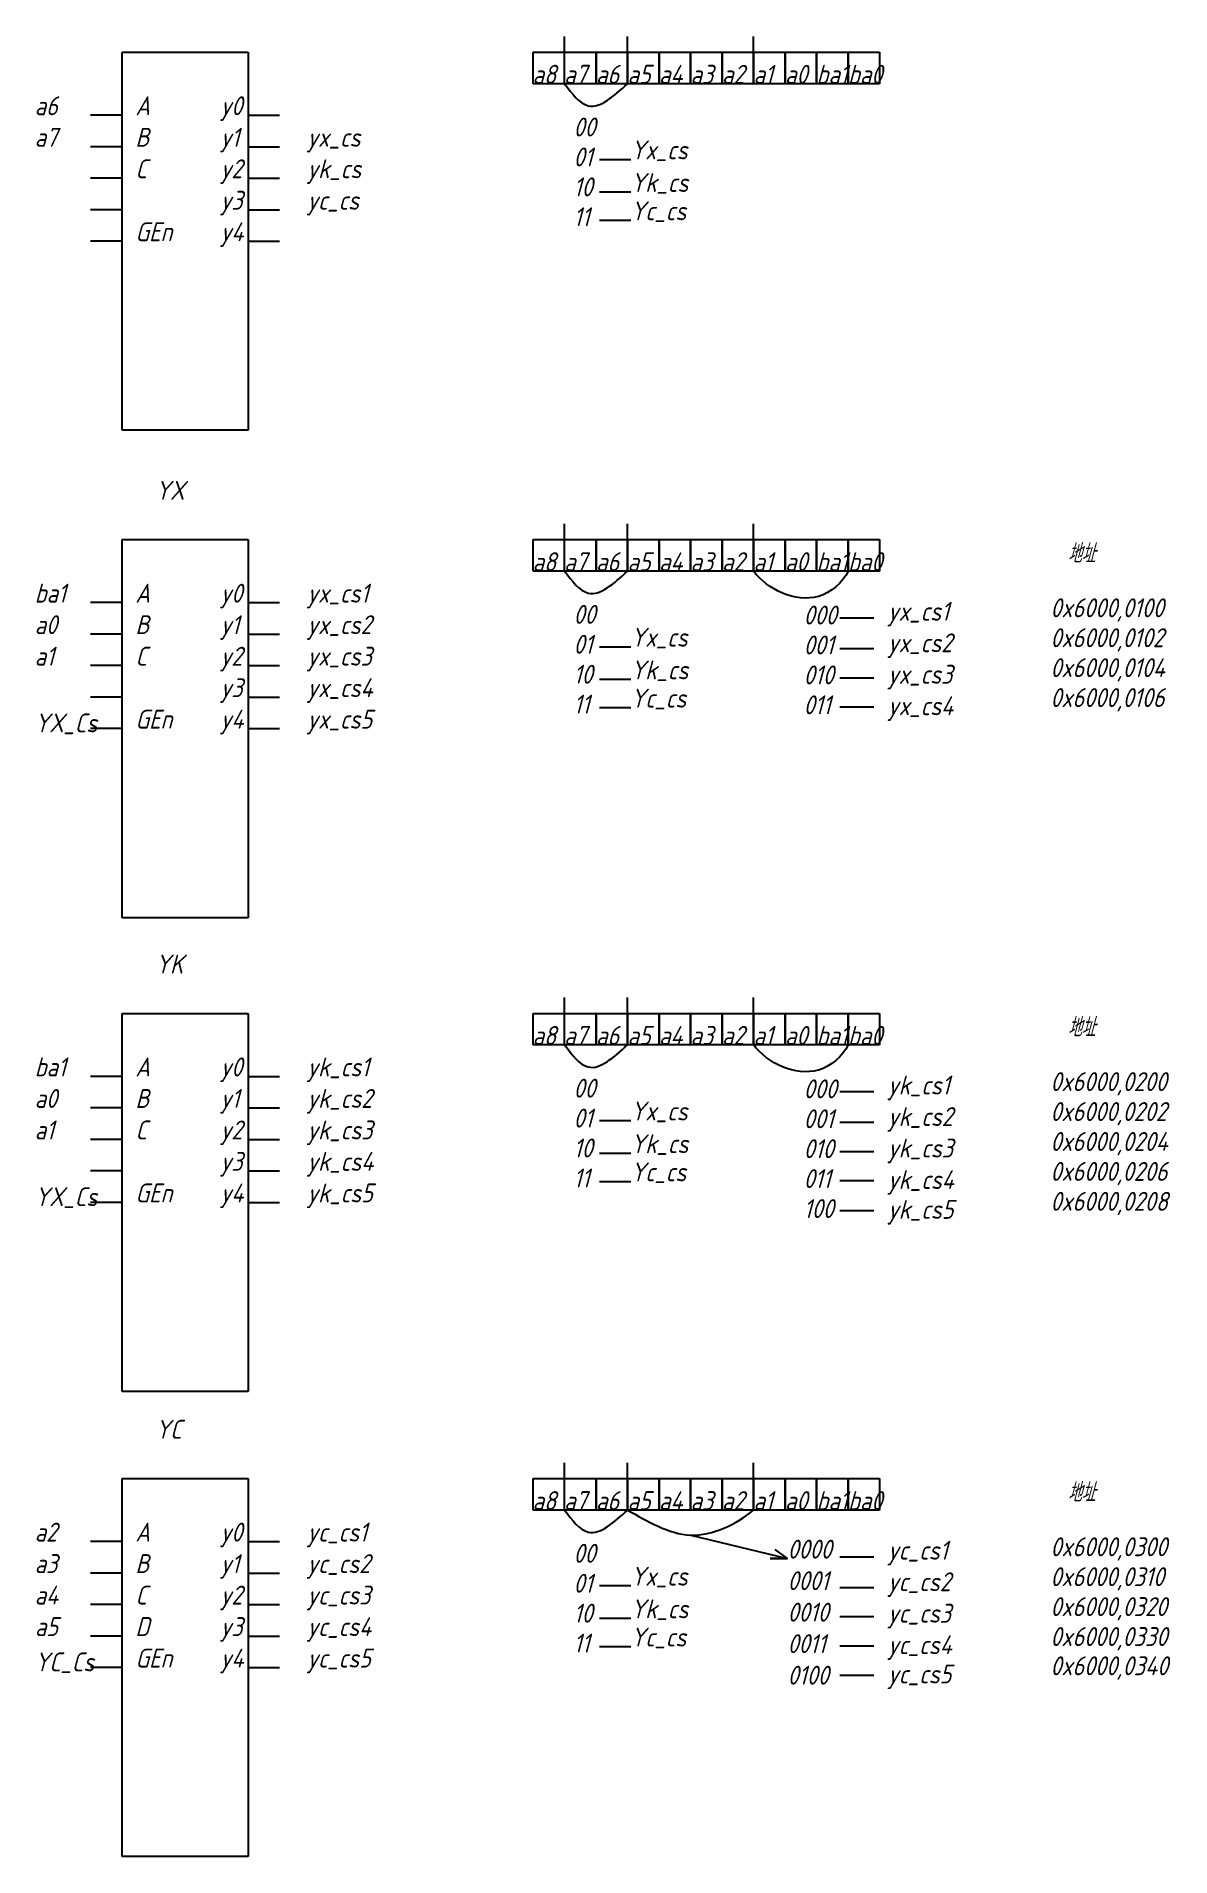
# Model space of a CAD drawing. Header units: millimetres. Extents: x 0.6 to 18.6, y -14.3 to 14.6.
import ezdxf

# ---------------------------------------------------------------- set-up
doc = ezdxf.new("R2010")
doc.units = ezdxf.units.MM
doc.layers.add('视口', color=7, linetype='Continuous', plot=False)
doc.styles.add('工程样式', font='gbeitc.shx', dxfattribs={"bigfont": 'gbcbig.shx'})

msp = doc.modelspace()

# ---------------------------------------------------------------- linework, layer by layer
at = {"layer": '视口'}
for p, q in [((8.941, 13.847), (8.941, 14.598)), ((9.941, 14.347), (9.941, 14.598)), ((11.941, 14.347), (11.941, 14.598)), ((1.917, 14.347), (3.917, 14.347)), ((1.917, 8.347), (1.917, 14.347)), ((3.917, 14.347), (3.917, 8.347)), ((8.441, 14.347), (8.941, 14.347)), ((8.441, 13.847), (8.441, 14.347)), ((8.941, 14.347), (9.441, 14.347)), ((8.941, 13.847), (8.941, 14.347)), ((8.941, 13.847), (8.941, 14.347)), ((9.441, 14.347), (9.441, 13.847)), ((9.441, 14.347), (9.941, 14.347)), ((9.441, 13.847), (9.441, 14.347)), ((9.941, 14.347), (9.941, 13.847)), ((9.941, 14.347), (10.441, 14.347)), ((9.941, 13.847), (9.941, 14.347)), ((10.441, 14.347), (10.441, 13.847)), ((10.441, 14.347), (10.941, 14.347)), ((10.441, 13.847), (10.441, 14.347)), ((10.941, 14.347), (10.941, 13.847)), ((10.941, 14.347), (11.441, 14.347)), ((10.941, 13.847), (10.941, 14.347)), ((11.441, 14.347), (11.441, 13.847)), ((11.441, 14.347), (11.941, 14.347)), ((11.441, 13.847), (11.441, 14.347)), ((11.941, 14.347), (11.941, 13.847)), ((11.941, 14.347), (12.441, 14.347)), ((11.941, 13.847), (11.941, 14.347)), ((12.441, 14.347), (12.441, 13.847)), ((12.441, 14.347), (12.941, 14.347)), ((12.441, 13.847), (12.441, 14.347)), ((12.941, 14.347), (12.941, 13.847)), ((12.941, 14.347), (13.441, 14.347)), ((12.941, 13.847), (12.941, 14.347)), ((13.441, 14.347), (13.441, 13.847)), ((13.441, 14.347), (13.941, 14.347)), ((13.441, 13.847), (13.441, 14.347)), ((13.941, 14.347), (13.941, 13.847)), ((8.941, 13.847), (8.441, 13.847)), ((9.441, 13.847), (8.941, 13.847)), ((9.941, 13.847), (9.441, 13.847)), ((10.441, 13.847), (9.941, 13.847)), ((10.941, 13.847), (10.441, 13.847)), ((11.441, 13.847), (10.941, 13.847)), ((11.941, 13.847), (11.441, 13.847)), ((12.441, 13.847), (11.941, 13.847)), ((12.941, 13.847), (12.441, 13.847)), ((13.441, 13.847), (12.941, 13.847)), ((13.941, 13.847), (13.441, 13.847)), ((1.917, 13.347), (1.417, 13.347)), ((3.917, 13.347), (4.417, 13.347)), ((1.917, 12.847), (1.417, 12.847)), ((3.917, 12.847), (4.417, 12.847)), ((9.498, 12.647), (9.991, 12.647)), ((1.917, 12.347), (1.417, 12.347)), ((3.917, 12.347), (4.417, 12.347)), ((1.917, 11.847), (1.417, 11.847)), ((3.917, 11.847), (4.417, 11.847)), ((9.498, 12.129), (9.991, 12.129)), ((9.498, 11.68), (9.991, 11.68)), ((1.917, 11.347), (1.417, 11.347)), ((3.917, 11.347), (4.417, 11.347)), ((3.917, 8.347), (1.917, 8.347)), ((8.941, 6.111), (8.941, 6.863)), ((9.941, 6.611), (9.941, 6.863)), ((11.941, 6.611), (11.941, 6.863)), ((1.917, 6.611), (3.917, 6.611)), ((1.917, 0.611), (1.917, 6.611)), ((3.917, 6.611), (3.917, 0.611)), ((8.441, 6.611), (8.941, 6.611)), ((8.441, 6.111), (8.441, 6.611)), ((8.941, 6.611), (9.441, 6.611)), ((8.941, 6.111), (8.941, 6.611)), ((8.941, 6.111), (8.941, 6.611)), ((9.441, 6.611), (9.441, 6.111)), ((9.441, 6.611), (9.941, 6.611)), ((9.441, 6.111), (9.441, 6.611)), ((9.941, 6.611), (9.941, 6.111)), ((9.941, 6.611), (10.441, 6.611)), ((9.941, 6.111), (9.941, 6.611)), ((10.441, 6.611), (10.441, 6.111)), ((10.441, 6.611), (10.941, 6.611)), ((10.441, 6.111), (10.441, 6.611)), ((10.941, 6.611), (10.941, 6.111)), ((10.941, 6.611), (11.441, 6.611)), ((10.941, 6.111), (10.941, 6.611)), ((11.441, 6.611), (11.441, 6.111)), ((11.441, 6.611), (11.941, 6.611)), ((11.441, 6.111), (11.441, 6.611)), ((11.941, 6.611), (11.941, 6.111)), ((11.941, 6.611), (12.441, 6.611)), ((11.941, 6.111), (11.941, 6.611)), ((12.441, 6.611), (12.441, 6.111)), ((12.441, 6.611), (12.941, 6.611)), ((12.441, 6.111), (12.441, 6.611)), ((12.941, 6.611), (12.941, 6.111)), ((12.941, 6.611), (13.441, 6.611)), ((12.941, 6.111), (12.941, 6.611)), ((13.441, 6.611), (13.441, 6.111)), ((13.441, 6.611), (13.941, 6.611)), ((13.441, 6.111), (13.441, 6.611)), ((13.941, 6.611), (13.941, 6.111)), ((8.941, 6.111), (8.441, 6.111)), ((9.441, 6.111), (8.941, 6.111)), ((9.941, 6.111), (9.441, 6.111)), ((10.441, 6.111), (9.941, 6.111)), ((10.941, 6.111), (10.441, 6.111)), ((11.441, 6.111), (10.941, 6.111)), ((11.941, 6.111), (11.441, 6.111)), ((12.441, 6.111), (11.941, 6.111)), ((12.941, 6.111), (12.441, 6.111)), ((13.441, 6.111), (12.941, 6.111)), ((13.941, 6.111), (13.441, 6.111)), ((1.917, 5.611), (1.417, 5.611)), ((3.917, 5.611), (4.417, 5.611)), ((13.313, 5.37), (13.849, 5.37)), ((1.917, 5.111), (1.417, 5.111)), ((3.917, 5.111), (4.417, 5.111)), ((9.498, 4.912), (9.991, 4.912)), ((13.313, 4.883), (13.849, 4.883)), ((1.917, 4.611), (1.417, 4.611)), ((3.917, 4.611), (4.417, 4.611)), ((9.498, 4.394), (9.991, 4.394)), ((13.313, 4.42), (13.849, 4.42)), ((1.917, 4.111), (1.417, 4.111)), ((3.917, 4.111), (4.417, 4.111)), ((9.498, 3.945), (9.991, 3.945)), ((13.313, 3.957), (13.849, 3.957)), ((1.917, 3.611), (1.417, 3.611)), ((3.917, 3.611), (4.417, 3.611)), ((3.917, 0.611), (1.917, 0.611)), ((8.941, -1.408), (8.941, -0.657)), ((9.941, -0.908), (9.941, -0.657)), ((11.941, -0.908), (11.941, -0.657)), ((1.917, -0.908), (3.917, -0.908)), ((1.917, -6.908), (1.917, -0.908)), ((3.917, -0.908), (3.917, -6.908)), ((8.441, -0.908), (8.941, -0.908)), ((8.441, -1.408), (8.441, -0.908)), ((8.941, -0.908), (9.441, -0.908)), ((8.941, -1.408), (8.941, -0.908)), ((8.941, -1.408), (8.941, -0.908)), ((9.441, -0.908), (9.441, -1.408)), ((9.441, -0.908), (9.941, -0.908)), ((9.441, -1.408), (9.441, -0.908)), ((9.941, -0.908), (9.941, -1.408)), ((9.941, -0.908), (10.441, -0.908)), ((9.941, -1.408), (9.941, -0.908)), ((10.441, -0.908), (10.441, -1.408)), ((10.441, -0.908), (10.941, -0.908)), ((10.441, -1.408), (10.441, -0.908)), ((10.941, -0.908), (10.941, -1.408)), ((10.941, -0.908), (11.441, -0.908)), ((10.941, -1.408), (10.941, -0.908)), ((11.441, -0.908), (11.441, -1.408)), ((11.441, -0.908), (11.941, -0.908)), ((11.441, -1.408), (11.441, -0.908)), ((11.941, -0.908), (11.941, -1.408)), ((11.941, -0.908), (12.441, -0.908)), ((11.941, -1.408), (11.941, -0.908)), ((12.441, -0.908), (12.441, -1.408)), ((12.441, -0.908), (12.941, -0.908)), ((12.441, -1.408), (12.441, -0.908)), ((12.941, -0.908), (12.941, -1.408)), ((12.941, -0.908), (13.441, -0.908)), ((12.941, -1.408), (12.941, -0.908)), ((13.441, -0.908), (13.441, -1.408)), ((13.441, -0.908), (13.941, -0.908)), ((13.441, -1.408), (13.441, -0.908)), ((13.941, -0.908), (13.941, -1.408)), ((8.941, -1.408), (8.441, -1.408)), ((9.441, -1.408), (8.941, -1.408)), ((9.941, -1.408), (9.441, -1.408)), ((10.441, -1.408), (9.941, -1.408)), ((10.941, -1.408), (10.441, -1.408)), ((11.441, -1.408), (10.941, -1.408)), ((11.941, -1.408), (11.441, -1.408)), ((12.441, -1.408), (11.941, -1.408)), ((12.941, -1.408), (12.441, -1.408)), ((13.441, -1.408), (12.941, -1.408)), ((13.941, -1.408), (13.441, -1.408)), ((1.917, -1.908), (1.417, -1.908)), ((3.917, -1.908), (4.417, -1.908)), ((13.313, -2.15), (13.849, -2.15)), ((1.917, -2.408), (1.417, -2.408)), ((3.917, -2.408), (4.417, -2.408)), ((9.498, -2.608), (9.991, -2.608)), ((13.313, -2.637), (13.849, -2.637)), ((1.917, -2.908), (1.417, -2.908)), ((3.917, -2.908), (4.417, -2.908)), ((9.498, -3.126), (9.991, -3.126)), ((13.313, -3.099), (13.849, -3.099)), ((1.917, -3.408), (1.417, -3.408)), ((3.917, -3.408), (4.417, -3.408)), ((9.498, -3.574), (9.991, -3.574)), ((13.313, -3.562), (13.849, -3.562)), ((1.917, -3.908), (1.417, -3.908)), ((3.917, -3.908), (4.417, -3.908)), ((13.313, -4.035), (13.849, -4.035)), ((3.917, -6.908), (1.917, -6.908)), ((8.941, -8.791), (8.941, -8.04)), ((9.941, -8.291), (9.941, -8.04)), ((11.941, -8.291), (11.941, -8.04)), ((1.917, -8.291), (3.917, -8.291)), ((1.917, -14.291), (1.917, -8.291)), ((3.917, -8.291), (3.917, -14.291)), ((8.441, -8.291), (8.941, -8.291)), ((8.441, -8.791), (8.441, -8.291)), ((8.941, -8.291), (9.441, -8.291)), ((8.941, -8.791), (8.941, -8.291)), ((8.941, -8.791), (8.941, -8.291)), ((9.441, -8.291), (9.441, -8.791)), ((9.441, -8.291), (9.941, -8.291)), ((9.441, -8.791), (9.441, -8.291)), ((9.941, -8.291), (9.941, -8.791)), ((9.941, -8.291), (10.441, -8.291)), ((9.941, -8.791), (9.941, -8.291)), ((10.441, -8.291), (10.441, -8.791)), ((10.441, -8.291), (10.941, -8.291)), ((10.441, -8.791), (10.441, -8.291)), ((10.941, -8.291), (10.941, -8.791)), ((10.941, -8.291), (11.441, -8.291)), ((10.941, -8.791), (10.941, -8.291)), ((11.441, -8.291), (11.441, -8.791)), ((11.441, -8.291), (11.941, -8.291)), ((11.441, -8.791), (11.441, -8.291)), ((11.941, -8.291), (11.941, -8.791)), ((11.941, -8.291), (12.441, -8.291)), ((11.941, -8.791), (11.941, -8.291)), ((12.441, -8.291), (12.441, -8.791)), ((12.441, -8.291), (12.941, -8.291)), ((12.441, -8.791), (12.441, -8.291)), ((12.941, -8.291), (12.941, -8.791)), ((12.941, -8.291), (13.441, -8.291)), ((12.941, -8.791), (12.941, -8.291)), ((13.441, -8.291), (13.441, -8.791)), ((13.441, -8.291), (13.941, -8.291)), ((13.441, -8.791), (13.441, -8.291)), ((13.941, -8.291), (13.941, -8.791)), ((8.941, -8.791), (8.441, -8.791)), ((9.441, -8.791), (8.941, -8.791)), ((9.941, -8.791), (9.441, -8.791)), ((10.441, -8.791), (9.941, -8.791)), ((10.941, -8.791), (10.441, -8.791)), ((11.441, -8.791), (10.941, -8.791)), ((11.941, -8.791), (11.441, -8.791)), ((12.441, -8.791), (11.941, -8.791)), ((12.941, -8.791), (12.441, -8.791)), ((13.441, -8.791), (12.941, -8.791)), ((13.941, -8.791), (13.441, -8.791)), ((10.947, -9.189), (12.481, -9.562)), ((1.917, -9.291), (1.417, -9.291)), ((3.917, -9.291), (4.417, -9.291)), ((12.481, -9.562), (12.283, -9.417)), ((13.313, -9.533), (13.849, -9.533)), ((1.917, -9.791), (1.417, -9.791)), ((3.917, -9.791), (4.417, -9.791)), ((12.481, -9.562), (12.207, -9.562)), ((12.207, -9.562), (12.481, -9.562)), ((9.498, -9.991), (9.991, -9.991)), ((13.313, -10.02), (13.849, -10.02)), ((1.917, -10.291), (1.417, -10.291)), ((3.917, -10.291), (4.417, -10.291)), ((9.498, -10.509), (9.991, -10.509)), ((13.313, -10.483), (13.849, -10.483)), ((1.917, -10.791), (1.417, -10.791)), ((3.917, -10.791), (4.417, -10.791)), ((9.498, -10.957), (9.991, -10.957)), ((13.313, -10.945), (13.849, -10.945)), ((1.917, -11.291), (1.417, -11.291)), ((3.917, -11.291), (4.417, -11.291)), ((13.313, -11.41), (13.849, -11.41)), ((3.917, -14.291), (1.917, -14.291))]:
    msp.add_line(p, q, dxfattribs=at)
for points in [[(8.941, 13.847), (9.316, 13.497), (9.941, 13.847)], [(8.941, 6.111), (9.316, 5.762), (9.941, 6.111)], [(8.941, -1.408), (9.316, -1.758), (9.941, -1.408)], [(8.941, -8.791), (9.316, -9.141), (9.941, -8.791)]]:
    msp.add_spline(points, degree=3, dxfattribs=at)
for points, start_tangent, end_tangent in [([(13.441, 6.111), (12.97, 5.711), (11.941, 6.111)], (-0.417958, -0.908466), (-0.600751, 0.799436)), ([(13.441, -1.408), (12.97, -1.808), (11.941, -1.408)], (-0.417958, -0.908466), (-0.600751, 0.799436)), ([(9.941, -8.791), (10.941, -9.188), (11.941, -8.791)], (0.87587, -0.482547), (0.772434, 0.635095))]:
    msp.add_spline(points, degree=3, dxfattribs=dict(at, start_tangent=start_tangent, end_tangent=end_tangent))

# ---------------------------------------------------------------- texts
at = {"layer": '视口', "style": '工程样式'}
for s, p in [('a8', (8.434, 13.847)), ('a7', (8.935, 13.847)), ('a6', (9.441, 13.847)), ('a5', (9.941, 13.847)), ('a4', (10.441, 13.847)), ('a3', (10.941, 13.847)), ('a2', (11.441, 13.847)), ('a1', (11.941, 13.847)), ('a0', (12.441, 13.847)), ('ba1', (12.941, 13.847)), ('ba0', (13.441, 13.847)), ('a6', (0.53, 13.347)), ('A', (2.129, 13.347)), ('y0', (3.477, 13.347)), ('00', (9.083, 13.01)), ('a7', (0.53, 12.847)), ('B', (2.129, 12.847)), ('y1', (3.477, 12.847)), ('yx_cs', (4.854, 12.847)), ('01', (9.083, 12.535)), ('Yx_cs', (9.991, 12.647)), ('C', (2.129, 12.347)), ('y2', (3.477, 12.347)), ('yk_cs', (4.854, 12.347)), ('Yk_cs', (9.991, 12.129)), ('y3', (3.477, 11.847)), ('10', (9.083, 12.06)), ('yc_cs', (4.854, 11.847)), ('11', (9.083, 11.585)), ('Yc_cs', (9.991, 11.68)), ('GEn', (2.129, 11.347)), ('y4', (3.477, 11.347)), ('YX', (2.448, 7.244)), ('a8', (8.434, 6.111)), ('a7', (8.935, 6.111)), ('a6', (9.441, 6.111)), ('a5', (9.941, 6.111)), ('a4', (10.441, 6.111)), ('a3', (10.941, 6.111)), ('a2', (11.441, 6.111)), ('a1', (11.941, 6.111)), ('a0', (12.441, 6.111)), ('ba1', (12.941, 6.111)), ('ba0', (13.441, 6.111)), ('地址', (16.932, 6.241)), ('ba1', (0.53, 5.611)), ('A', (2.129, 5.611)), ('y0', (3.477, 5.611)), ('yx_cs1', (4.854, 5.611)), ('00', (9.083, 5.275)), ('000', (12.736, 5.264)), ('yx_cs1', (14.07, 5.324)), ('0x6000,0100', (16.653, 5.379)), ('a0', (0.53, 5.111)), ('B', (2.129, 5.111)), ('y1', (3.477, 5.111)), ('yx_cs2', (4.854, 5.111)), ('Yx_cs', (9.991, 4.912)), ('0x6000,0102', (16.653, 4.904)), ('a1', (0.53, 4.611)), ('C', (2.129, 4.611)), ('y2', (3.477, 4.611)), ('yx_cs3', (4.854, 4.611)), ('01', (9.083, 4.8)), ('001', (12.736, 4.789)), ('yx_cs2', (14.07, 4.824)), ('10', (9.083, 4.325)), ('Yk_cs', (9.991, 4.394)), ('yx_cs3', (14.07, 4.324)), ('0x6000,0104', (16.653, 4.429)), ('y3', (3.477, 4.111)), ('yx_cs4', (4.854, 4.111)), ('010', (12.736, 4.314)), ('11', (9.083, 3.85)), ('Yc_cs', (9.991, 3.945)), ('011', (12.736, 3.839)), ('yx_cs4', (14.07, 3.824)), ('0x6000,0106', (16.653, 3.954)), ('YX_Cs', (0.53, 3.552)), ('GEn', (2.129, 3.611)), ('y4', (3.477, 3.611)), ('yx_cs5', (4.854, 3.611)), ('YK', (2.448, -0.276)), ('a8', (8.434, -1.408)), ('a7', (8.935, -1.408)), ('a6', (9.441, -1.408)), ('a5', (9.941, -1.408)), ('a4', (10.441, -1.408)), ('a3', (10.941, -1.408)), ('a2', (11.441, -1.408)), ('a1', (11.941, -1.408)), ('a0', (12.441, -1.408)), ('ba1', (12.941, -1.408)), ('ba0', (13.441, -1.408)), ('地址', (16.932, -1.279)), ('ba1', (0.53, -1.908)), ('A', (2.129, -1.908)), ('y0', (3.477, -1.908)), ('yk_cs1', (4.854, -1.908)), ('00', (9.083, -2.245)), ('000', (12.736, -2.256)), ('yk_cs1', (14.07, -2.196)), ('0x6000,0200', (16.653, -2.141)), ('a0', (0.53, -2.408)), ('B', (2.129, -2.408)), ('y1', (3.477, -2.408)), ('yk_cs2', (4.854, -2.408)), ('Yx_cs', (9.991, -2.608)), ('01', (9.083, -2.72)), ('001', (12.736, -2.731)), ('yk_cs2', (14.07, -2.696)), ('0x6000,0202', (16.653, -2.616)), ('a1', (0.53, -2.908)), ('C', (2.129, -2.908)), ('y2', (3.477, -2.908)), ('yk_cs3', (4.854, -2.908)), ('Yk_cs', (9.991, -3.126)), ('0x6000,0204', (16.653, -3.091)), ('y3', (3.477, -3.408)), ('yk_cs4', (4.854, -3.408)), ('10', (9.083, -3.195)), ('010', (12.736, -3.206)), ('yk_cs3', (14.07, -3.196)), ('11', (9.083, -3.67)), ('Yc_cs', (9.991, -3.574)), ('011', (12.736, -3.681)), ('yk_cs4', (14.07, -3.696)), ('0x6000,0206', (16.653, -3.566)), ('YX_Cs', (0.53, -3.968)), ('GEn', (2.129, -3.908)), ('y4', (3.477, -3.908)), ('yk_cs5', (4.854, -3.908)), ('0x6000,0208', (16.653, -4.041)), ('100', (12.736, -4.156)), ('yk_cs5', (14.07, -4.169)), ('YC', (2.448, -7.659)), ('地址', (16.932, -8.662)), ('a8', (8.434, -8.791)), ('a7', (8.935, -8.791)), ('a6', (9.441, -8.791)), ('a5', (9.941, -8.791)), ('a4', (10.441, -8.791)), ('a3', (10.941, -8.791)), ('a2', (11.441, -8.791)), ('a1', (11.941, -8.791)), ('a0', (12.441, -8.791)), ('ba1', (12.941, -8.791)), ('ba0', (13.441, -8.791)), ('a2', (0.53, -9.291)), ('A', (2.129, -9.291)), ('y0', (3.477, -9.291)), ('yc_cs1', (4.854, -9.291)), ('0x6000,0300', (16.653, -9.524)), ('a3', (0.53, -9.791)), ('B', (2.129, -9.791)), ('y1', (3.477, -9.791)), ('yc_cs2', (4.854, -9.791)), ('00', (9.083, -9.628)), ('0000', (12.481, -9.562)), ('yc_cs1', (14.07, -9.579)), ('01', (9.083, -10.103)), ('Yx_cs', (9.991, -9.991)), ('0001', (12.481, -10.062)), ('yc_cs2', (14.07, -10.079)), ('0x6000,0310', (16.653, -9.999)), ('a4', (0.53, -10.291)), ('C', (2.129, -10.291)), ('y2', (3.477, -10.291)), ('yc_cs3', (4.854, -10.291)), ('10', (9.083, -10.578)), ('Yk_cs', (9.991, -10.509)), ('0010', (12.481, -10.562)), ('yc_cs3', (14.07, -10.579)), ('0x6000,0320', (16.653, -10.474)), ('a5', (0.534, -10.791)), ('D', (2.129, -10.791)), ('y3', (3.477, -10.791)), ('yc_cs4', (4.854, -10.791)), ('Yc_cs', (9.991, -10.957)), ('0x6000,0330', (16.653, -10.949)), ('11', (9.083, -11.053)), ('0011', (12.481, -11.062)), ('yc_cs4', (14.07, -11.079)), ('YC_Cs', (0.53, -11.351)), ('GEn', (2.129, -11.291)), ('y4', (3.477, -11.291)), ('yc_cs5', (4.854, -11.291)), ('0100', (12.481, -11.562)), ('yc_cs5', (14.07, -11.543)), ('0x6000,0340', (16.653, -11.413))]:
    msp.add_text(s, height=0.3, dxfattribs=at).set_placement(p)

doc.saveas('drawing.dxf')
